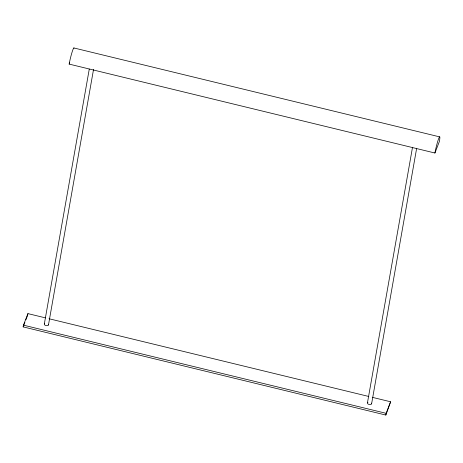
<?xml version="1.0" encoding="UTF-8"?>
<svg xmlns="http://www.w3.org/2000/svg" width="463" height="463" viewBox="0 0 463 463"><rect width="100%" height="100%" fill="white"/><g stroke="black" fill="none" stroke-linecap="round" stroke-linejoin="round"><path stroke-width="0.69" d="M390.622 401.768L385.841 415.056L23.15 326.89L23.457 325.159L27.919 313.613L45.49 317.884M27.711 314.765L27.919 313.613M44.338 323.921L89.272 69.091M48.482 324.928L93.543 69.386M367.466 402.793L412.521 147.257M371.61 403.8L416.665 148.264M385.841 415.056L386.142 413.326L390.604 401.774L372.327 397.335M434.925 153.016A10.707 0.978 -76.3 0 1 438.681 138.582A10.707 0.978 -76.3 0 1 439.387 141.47L434.925 153.016L69.161 64.102L69.658 62.823M23.15 326.89L24.886 322.398M25.876 319.835L27.612 315.344M73.831 47.944L439.595 136.857M49.003 318.735L368.814 396.478M23.457 325.159L386.142 413.326M48.43 324.285A2.141 1.221 10 0 1 46.236 325.634A2.141 1.221 10 0 1 44.523 323.637M371.552 403.157A2.141 1.221 10 0 1 369.092 404.454A2.141 1.221 10 0 1 367.963 402.283M69.161 64.102A10.707 0.978 -76.3 0 1 71.95 52.539A10.707 0.978 -76.3 0 1 74.051 48.123"/></g></svg>
